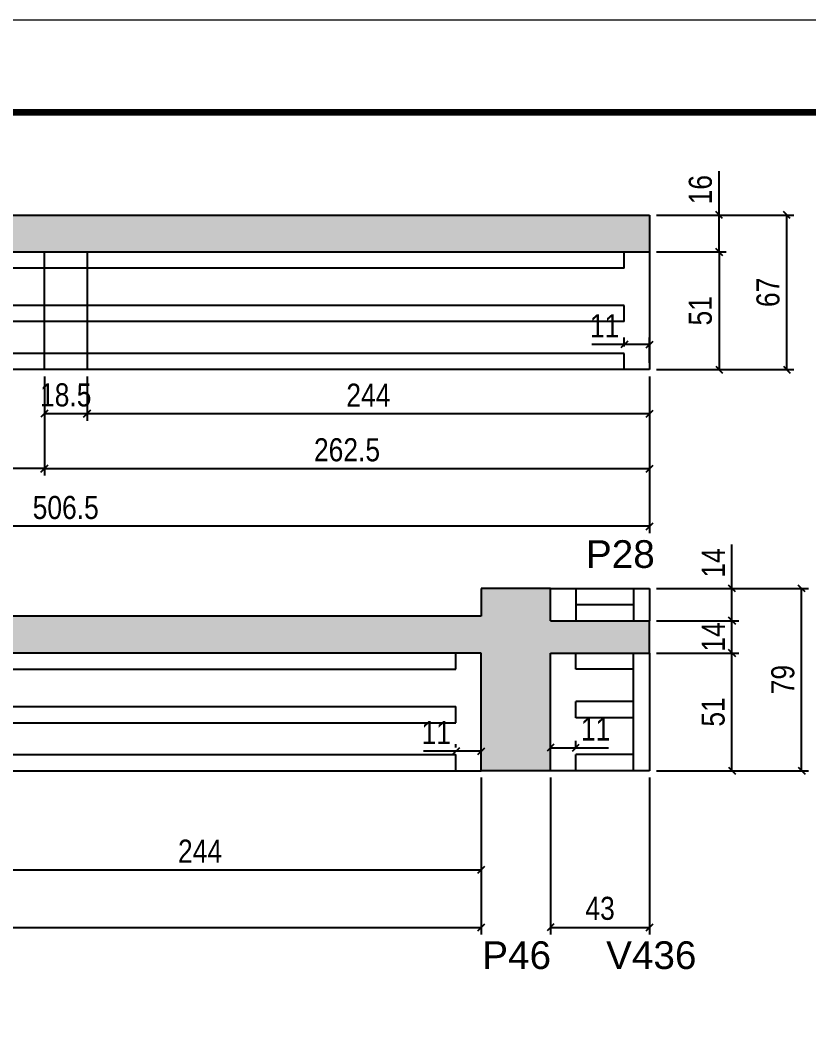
# Model space of a CAD drawing. Extents: x 3309 to 9563, y -2522 to 14608.
# Drawn here: x 5722.3 to 6064.4, y 10727.8 to 11162.1 of the extents above; entities that cross this region are included whole.
import ezdxf

# ---------------------------------------------------------------- set-up
doc = ezdxf.new("R2010")
doc.units = 0
doc.linetypes.add('DASHED', pattern=[0.75, 0.5, -0.25])
for name, color, linetype in [('5', 5, 'Continuous'), ('COTA', 241, 'Continuous'), ('Painéis', 200, 'Continuous'), ('SARR_2.2x7', 40, 'Continuous'), ('SARR_EDITAR', 141, 'Continuous')]:
    doc.layers.add(name, color=color, linetype=linetype)
doc.layers.add('Folhas', color=255, linetype='Continuous', lineweight=9)
doc.layers.add('SARRAFO DE PRESSAO', color=251, linetype='DASHED', lineweight=9)
doc.styles.add('COTA TECNICA', font='techl___.ttf', dxfattribs={"height": 10})
doc.styles.get("Standard").update_dxf_attribs({"font": 'arial.ttf'})
doc.dimstyles.new('PAINEL', dxfattribs={"dimtxt": 10, "dimasz": 3, "dimexe": 3, "dimexo": 3, "dimgap": 3, "dimtad": 1, "dimdec": 1, "dimzin": 12, "dimdsep": 46, "dimtxsty": 'COTA TECNICA', "dimblk1": 'OBLIQUE', "dimblk2": 'OBLIQUE', "dimsah": 1, "dimcen": 0.9, "dimclrd": 4, "dimclre": 4, "dimclrt": 240, "dimadec": 1, "dimazin": 3, "dimtfac": 1, "dimtdec": 1, "dimtmove": 0, "dimatfit": 3, "dimfxl": 1, "dimtolj": 1, "dimtzin": 12, "dimarcsym": 0})

# ---------------------------------------------------------------- blocks, each defined once
blk = doc.blocks.new('9999999999')
at = {"layer": 'Folhas'}
blk.add_lwpolyline([(98138.98, 34190.21), (99623.98, 34190.21), (99623.98, 35240.21), (98138.98, 35240.21)], close=True, dxfattribs=at)
at = {"layer": 'Folhas', "color": 30, "const_width": 3}
blk.add_lwpolyline([(98213.98, 34230.21), (99583.98, 34230.21), (99583.98, 35200.21), (98213.98, 35200.21)], close=True, dxfattribs=at)
blk = doc.blocks.new('_Oblique')
at = {"color": 0, "linetype": 'ByBlock', "lineweight": -2}
blk.add_line((-0.5, -0.5), (0.5, 0.5), dxfattribs=at)
blk = doc.blocks.new('*D368')
at = {"layer": 'COTA', "color": 4, "lineweight": -2, "transparency": 16777216}
for p, q in [((5488.82, 11007.59), (5488.82, 10939.65)), ((5995.32, 11007.59), (5995.32, 10939.65)), ((5995.32, 10942.65), (5488.82, 10942.65))]:
    blk.add_line(p, q, dxfattribs=at)
at = {"layer": 'Defpoints', "color": 0, "transparency": 16777216}
for p in [(5488.82, 11010.59), (5995.32, 11010.59), (5488.82, 10942.65)]:
    blk.add_point(p, dxfattribs=at)
at = {"layer": 'COTA', "color": 4, "lineweight": -2, "transparency": 16777216, "xscale": 3, "yscale": 3, "zscale": 3, "rotation": 180}
blk.add_blockref('_Oblique', (5488.82, 10942.65), dxfattribs=at)
at = {"layer": 'COTA', "color": 4, "lineweight": -2, "transparency": 16777216, "xscale": 3, "yscale": 3, "zscale": 3}
blk.add_blockref('_Oblique', (5995.32, 10942.65), dxfattribs=at)
at = {"layer": 'COTA', "color": 240, "transparency": 16777216, "insert": (5742.07, 10950.75), "char_height": 10, "attachment_point": 5, "style": 'COTA TECNICA'}
blk.add_mtext('\\A1;506.5', dxfattribs=at)
blk = doc.blocks.new('*D369')
at = {"layer": 'COTA', "color": 4, "lineweight": -2, "transparency": 16777216}
for p, q in [((5751.32, 11007.59), (5751.32, 10988.44)), ((5995.32, 11007.59), (5995.32, 10988.44)), ((5995.32, 10991.44), (5751.32, 10991.44))]:
    blk.add_line(p, q, dxfattribs=at)
at = {"layer": 'Defpoints', "color": 0, "transparency": 16777216}
for p in [(5751.32, 11010.59), (5995.32, 11010.59), (5751.32, 10991.44)]:
    blk.add_point(p, dxfattribs=at)
at = {"layer": 'COTA', "color": 4, "lineweight": -2, "transparency": 16777216, "xscale": 3, "yscale": 3, "zscale": 3, "rotation": 180}
blk.add_blockref('_Oblique', (5751.32, 10991.44), dxfattribs=at)
at = {"layer": 'COTA', "color": 4, "lineweight": -2, "transparency": 16777216, "xscale": 3, "yscale": 3, "zscale": 3}
blk.add_blockref('_Oblique', (5995.32, 10991.44), dxfattribs=at)
at = {"layer": 'COTA', "color": 240, "transparency": 16777216, "insert": (5873.32, 10999.52), "char_height": 10, "attachment_point": 5, "style": 'COTA TECNICA'}
blk.add_mtext('\\A1;244', dxfattribs=at)
blk = doc.blocks.new('*D364')
at = {"layer": 'COTA', "color": 4, "lineweight": -2, "transparency": 16777216}
for p, q in [((5488.82, 11007.59), (5488.82, 10964.66)), ((5732.82, 11007.59), (5732.82, 10964.66)), ((5732.82, 10967.66), (5488.82, 10967.66))]:
    blk.add_line(p, q, dxfattribs=at)
at = {"layer": 'Defpoints', "color": 0, "transparency": 16777216}
for p in [(5488.82, 11010.59), (5732.82, 11010.59), (5488.82, 10967.66)]:
    blk.add_point(p, dxfattribs=at)
at = {"layer": 'COTA', "color": 4, "lineweight": -2, "transparency": 16777216, "xscale": 3, "yscale": 3, "zscale": 3, "rotation": 180}
blk.add_blockref('_Oblique', (5488.82, 10967.66), dxfattribs=at)
at = {"layer": 'COTA', "color": 4, "lineweight": -2, "transparency": 16777216, "xscale": 3, "yscale": 3, "zscale": 3}
blk.add_blockref('_Oblique', (5732.82, 10967.66), dxfattribs=at)
at = {"layer": 'COTA', "color": 240, "transparency": 16777216, "insert": (5610.82, 10975.73), "char_height": 10, "attachment_point": 5, "style": 'COTA TECNICA'}
blk.add_mtext('\\A1;244', dxfattribs=at)
blk = doc.blocks.new('*D370')
at = {"layer": 'COTA', "color": 4, "lineweight": -2, "transparency": 16777216}
for p, q in [((5732.82, 11007.59), (5732.82, 10988.44)), ((5751.32, 11007.59), (5751.32, 10988.44)), ((5751.32, 10991.44), (5732.82, 10991.44))]:
    blk.add_line(p, q, dxfattribs=at)
at = {"layer": 'Defpoints', "color": 0, "transparency": 16777216}
for p in [(5732.82, 11010.59), (5751.32, 11010.59), (5732.82, 10991.44)]:
    blk.add_point(p, dxfattribs=at)
at = {"layer": 'COTA', "color": 4, "lineweight": -2, "transparency": 16777216, "xscale": 3, "yscale": 3, "zscale": 3, "rotation": 180}
blk.add_blockref('_Oblique', (5732.82, 10991.44), dxfattribs=at)
at = {"layer": 'COTA', "color": 4, "lineweight": -2, "transparency": 16777216, "xscale": 3, "yscale": 3, "zscale": 3}
blk.add_blockref('_Oblique', (5751.32, 10991.44), dxfattribs=at)
at = {"layer": 'COTA', "color": 240, "transparency": 16777216, "insert": (5742.07, 10999.57), "char_height": 10, "attachment_point": 5, "style": 'COTA TECNICA'}
blk.add_mtext('\\A1;18.5', dxfattribs=at)
blk = doc.blocks.new('*D371')
at = {"layer": 'COTA', "color": 4, "lineweight": -2, "transparency": 16777216}
for p, q in [((5998.32, 11061.59), (6028.47, 11061.59)), ((6025.47, 11061.59), (6025.47, 11010.59)), ((5998.32, 11010.59), (6028.47, 11010.59))]:
    blk.add_line(p, q, dxfattribs=at)
at = {"layer": 'Defpoints', "color": 0, "transparency": 16777216}
for p in [(5995.32, 11061.59), (5995.32, 11010.59), (6025.47, 11010.59)]:
    blk.add_point(p, dxfattribs=at)
at = {"layer": 'COTA', "color": 4, "lineweight": -2, "transparency": 16777216, "xscale": 3, "yscale": 3, "zscale": 3}
for p, rotation in [((6025.47, 11061.59), 90), ((6025.47, 11010.59), 270)]:
    blk.add_blockref('_Oblique', p, dxfattribs=dict(at, rotation=rotation))
at = {"layer": 'COTA', "color": 240, "transparency": 16777216, "insert": (6017.36, 11036.09), "char_height": 10, "attachment_point": 5, "rotation": 90, "style": 'COTA TECNICA'}
blk.add_mtext('\\A1;51', dxfattribs=at)
blk = doc.blocks.new('*D372')
at = {"layer": 'COTA', "color": 4, "lineweight": -2, "transparency": 16777216}
for p, q in [((6025.47, 11077.59), (6025.47, 11096.6)), ((5998.32, 11077.59), (6028.47, 11077.59)), ((6025.47, 11061.59), (6025.47, 11077.59)), ((5998.32, 11061.59), (6028.47, 11061.59))]:
    blk.add_line(p, q, dxfattribs=at)
at = {"layer": 'Defpoints', "color": 0, "transparency": 16777216}
for p in [(5995.32, 11077.59), (6025.47, 11077.59), (5995.32, 11061.59)]:
    blk.add_point(p, dxfattribs=at)
at = {"layer": 'COTA', "color": 4, "lineweight": -2, "transparency": 16777216, "xscale": 3, "yscale": 3, "zscale": 3}
for p, rotation in [((6025.47, 11077.59), 90), ((6025.47, 11061.59), 270)]:
    blk.add_blockref('_Oblique', p, dxfattribs=dict(at, rotation=rotation))
at = {"layer": 'COTA', "color": 240, "transparency": 16777216, "insert": (6017.37, 11088.59), "char_height": 10, "attachment_point": 5, "rotation": 90, "style": 'COTA TECNICA'}
blk.add_mtext('\\A1;16', dxfattribs=at)
blk = doc.blocks.new('*D373')
at = {"layer": 'COTA', "color": 4, "lineweight": -2, "transparency": 16777216}
for p, q in [((5998.32, 11077.59), (6057.8, 11077.59)), ((6054.8, 11010.59), (6054.8, 11077.59)), ((5998.32, 11010.59), (6057.8, 11010.59))]:
    blk.add_line(p, q, dxfattribs=at)
at = {"layer": 'Defpoints', "color": 0, "transparency": 16777216}
for p in [(5995.32, 11077.59), (6054.8, 11077.59), (5995.32, 11010.59)]:
    blk.add_point(p, dxfattribs=at)
at = {"layer": 'COTA', "color": 4, "lineweight": -2, "transparency": 16777216, "xscale": 3, "yscale": 3, "zscale": 3}
for p, rotation in [((6054.8, 11077.59), 90), ((6054.8, 11010.59), 270)]:
    blk.add_blockref('_Oblique', p, dxfattribs=dict(at, rotation=rotation))
at = {"layer": 'COTA', "color": 240, "transparency": 16777216, "insert": (6046.7, 11044.09), "char_height": 10, "attachment_point": 5, "rotation": 90, "style": 'COTA TECNICA'}
blk.add_mtext('\\A1;67', dxfattribs=at)
blk = doc.blocks.new('*D374')
at = {"layer": 'COTA', "color": 4, "lineweight": -2, "transparency": 16777216}
for p, q in [((5732.82, 11007.59), (5732.82, 10964.66)), ((5995.32, 11007.59), (5995.32, 10964.66)), ((5732.82, 10967.66), (5995.32, 10967.66))]:
    blk.add_line(p, q, dxfattribs=at)
at = {"layer": 'Defpoints', "color": 0, "transparency": 16777216}
for p in [(5732.82, 11010.59), (5995.32, 11010.59), (5995.32, 10967.66)]:
    blk.add_point(p, dxfattribs=at)
at = {"layer": 'COTA', "color": 4, "lineweight": -2, "transparency": 16777216, "xscale": 3, "yscale": 3, "zscale": 3, "rotation": 180}
blk.add_blockref('_Oblique', (5732.82, 10967.66), dxfattribs=at)
at = {"layer": 'COTA', "color": 4, "lineweight": -2, "transparency": 16777216, "xscale": 3, "yscale": 3, "zscale": 3}
blk.add_blockref('_Oblique', (5995.32, 10967.66), dxfattribs=at)
at = {"layer": 'COTA', "color": 240, "transparency": 16777216, "insert": (5864.07, 10975.77), "char_height": 10, "attachment_point": 5, "style": 'COTA TECNICA'}
blk.add_mtext('\\A1;262.5', dxfattribs=at)
blk = doc.blocks.new('*D376')
at = {"layer": 'COTA', "color": 4, "lineweight": -2, "transparency": 16777216}
for p, q in [((5984.32, 11020.59), (5984.32, 11024.49)), ((5995.32, 11013.59), (5995.32, 11024.49)), ((5984.32, 11021.49), (5970.23, 11021.49)), ((5995.32, 11021.49), (5984.32, 11021.49))]:
    blk.add_line(p, q, dxfattribs=at)
at = {"layer": 'Defpoints', "color": 0, "transparency": 16777216}
for p in [(5984.32, 11021.49), (5984.32, 11017.59), (5995.32, 11010.59)]:
    blk.add_point(p, dxfattribs=at)
at = {"layer": 'COTA', "color": 4, "lineweight": -2, "transparency": 16777216, "xscale": 3, "yscale": 3, "zscale": 3, "rotation": 180}
blk.add_blockref('_Oblique', (5984.32, 11021.49), dxfattribs=at)
at = {"layer": 'COTA', "color": 4, "lineweight": -2, "transparency": 16777216, "xscale": 3, "yscale": 3, "zscale": 3}
blk.add_blockref('_Oblique', (5995.32, 11021.49), dxfattribs=at)
at = {"layer": 'COTA', "color": 240, "transparency": 16777216, "insert": (5975.77, 11029.55), "char_height": 10, "attachment_point": 5, "style": 'COTA TECNICA'}
blk.add_mtext('\\A1;11', dxfattribs=at)
blk = doc.blocks.new('*D382')
at = {"layer": 'COTA', "color": 4, "lineweight": -2, "transparency": 16777216}
for p, q in [((5952.32, 10833.7), (5952.32, 10765.76)), ((5995.32, 10833.7), (5995.32, 10765.76)), ((5952.32, 10768.76), (5995.32, 10768.76))]:
    blk.add_line(p, q, dxfattribs=at)
at = {"layer": 'Defpoints', "color": 0, "transparency": 16777216}
for p in [(5952.32, 10836.7), (5995.32, 10836.7), (5995.32, 10768.76)]:
    blk.add_point(p, dxfattribs=at)
at = {"layer": 'COTA', "color": 4, "lineweight": -2, "transparency": 16777216, "xscale": 3, "yscale": 3, "zscale": 3, "rotation": 180}
blk.add_blockref('_Oblique', (5952.32, 10768.76), dxfattribs=at)
at = {"layer": 'COTA', "color": 4, "lineweight": -2, "transparency": 16777216, "xscale": 3, "yscale": 3, "zscale": 3}
blk.add_blockref('_Oblique', (5995.32, 10768.76), dxfattribs=at)
at = {"layer": 'COTA', "color": 240, "transparency": 16777216, "insert": (5973.82, 10776.98), "char_height": 10, "attachment_point": 5, "style": 'COTA TECNICA'}
blk.add_mtext('\\A1;43', dxfattribs=at)
blk = doc.blocks.new('*D383')
at = {"layer": 'COTA', "color": 4, "lineweight": -2, "transparency": 16777216}
for p, q in [((5415.82, 10833.7), (5415.82, 10765.76)), ((5922.32, 10833.7), (5922.32, 10765.76)), ((5415.82, 10768.76), (5922.32, 10768.76))]:
    blk.add_line(p, q, dxfattribs=at)
at = {"layer": 'Defpoints', "color": 0, "transparency": 16777216}
for p in [(5415.82, 10836.7), (5922.32, 10836.7), (5922.32, 10768.76)]:
    blk.add_point(p, dxfattribs=at)
at = {"layer": 'COTA', "color": 4, "lineweight": -2, "transparency": 16777216, "xscale": 3, "yscale": 3, "zscale": 3, "rotation": 180}
blk.add_blockref('_Oblique', (5415.82, 10768.76), dxfattribs=at)
at = {"layer": 'COTA', "color": 4, "lineweight": -2, "transparency": 16777216, "xscale": 3, "yscale": 3, "zscale": 3}
blk.add_blockref('_Oblique', (5922.32, 10768.76), dxfattribs=at)
at = {"layer": 'COTA', "color": 240, "transparency": 16777216, "insert": (5669.07, 10776.87), "char_height": 10, "attachment_point": 5, "style": 'COTA TECNICA'}
blk.add_mtext('\\A1;506.5', dxfattribs=at)
blk = doc.blocks.new('*D365')
at = {"layer": 'COTA', "color": 4, "lineweight": -2, "transparency": 16777216}
for p, q in [((5678.32, 10833.7), (5678.32, 10790.77)), ((5922.32, 10833.7), (5922.32, 10790.77)), ((5678.32, 10793.77), (5922.32, 10793.77))]:
    blk.add_line(p, q, dxfattribs=at)
at = {"layer": 'Defpoints', "color": 0, "transparency": 16777216}
for p in [(5678.32, 10836.7), (5922.32, 10836.7), (5922.32, 10793.77)]:
    blk.add_point(p, dxfattribs=at)
at = {"layer": 'COTA', "color": 4, "lineweight": -2, "transparency": 16777216, "xscale": 3, "yscale": 3, "zscale": 3, "rotation": 180}
blk.add_blockref('_Oblique', (5678.32, 10793.77), dxfattribs=at)
at = {"layer": 'COTA', "color": 4, "lineweight": -2, "transparency": 16777216, "xscale": 3, "yscale": 3, "zscale": 3}
blk.add_blockref('_Oblique', (5922.32, 10793.77), dxfattribs=at)
at = {"layer": 'COTA', "color": 240, "transparency": 16777216, "insert": (5800.32, 10801.84), "char_height": 10, "attachment_point": 5, "style": 'COTA TECNICA'}
blk.add_mtext('\\A1;244', dxfattribs=at)
blk = doc.blocks.new('*D390')
at = {"layer": 'COTA', "color": 4, "lineweight": -2, "transparency": 16777216}
for p, q in [((5911.32, 10846.7), (5911.32, 10848.17)), ((5922.32, 10846.7), (5922.32, 10848.17)), ((5911.32, 10845.17), (5897.23, 10845.17)), ((5922.32, 10845.17), (5911.32, 10845.17))]:
    blk.add_line(p, q, dxfattribs=at)
at = {"layer": 'Defpoints', "color": 0, "transparency": 16777216}
for p in [(5911.32, 10845.17), (5911.32, 10843.7), (5922.32, 10843.7)]:
    blk.add_point(p, dxfattribs=at)
at = {"layer": 'COTA', "color": 4, "lineweight": -2, "transparency": 16777216, "xscale": 3, "yscale": 3, "zscale": 3, "rotation": 180}
blk.add_blockref('_Oblique', (5911.32, 10845.17), dxfattribs=at)
at = {"layer": 'COTA', "color": 4, "lineweight": -2, "transparency": 16777216, "xscale": 3, "yscale": 3, "zscale": 3}
blk.add_blockref('_Oblique', (5922.32, 10845.17), dxfattribs=at)
at = {"layer": 'COTA', "color": 240, "transparency": 16777216, "insert": (5902.77, 10853.23), "char_height": 10, "attachment_point": 5, "style": 'COTA TECNICA'}
blk.add_mtext('\\A1;11', dxfattribs=at)
blk = doc.blocks.new('*D392')
at = {"layer": 'COTA', "color": 4, "lineweight": -2, "transparency": 16777216}
for p, q in [((5998.32, 10887.7), (6034.02, 10887.7)), ((6031.02, 10836.7), (6031.02, 10887.7)), ((5998.32, 10836.7), (6034.02, 10836.7))]:
    blk.add_line(p, q, dxfattribs=at)
at = {"layer": 'Defpoints', "color": 0, "transparency": 16777216}
for p in [(5995.32, 10887.7), (6031.02, 10887.7), (5995.32, 10836.7)]:
    blk.add_point(p, dxfattribs=at)
at = {"layer": 'COTA', "color": 4, "lineweight": -2, "transparency": 16777216, "xscale": 3, "yscale": 3, "zscale": 3}
for p, rotation in [((6031.02, 10887.7), 90), ((6031.02, 10836.7), 270)]:
    blk.add_blockref('_Oblique', p, dxfattribs=dict(at, rotation=rotation))
at = {"layer": 'COTA', "color": 240, "transparency": 16777216, "insert": (6022.91, 10862.2), "char_height": 10, "attachment_point": 5, "rotation": 90, "style": 'COTA TECNICA'}
blk.add_mtext('\\A1;51', dxfattribs=at)
blk = doc.blocks.new('*D393')
at = {"layer": 'COTA', "color": 4, "lineweight": -2, "transparency": 16777216}
for p, q in [((5998.32, 10901.7), (6034.02, 10901.7)), ((6031.02, 10887.7), (6031.02, 10901.7)), ((5998.32, 10887.7), (6034.02, 10887.7))]:
    blk.add_line(p, q, dxfattribs=at)
at = {"layer": 'Defpoints', "color": 0, "transparency": 16777216}
for p in [(5995.32, 10901.7), (6031.02, 10901.7), (5995.32, 10887.7)]:
    blk.add_point(p, dxfattribs=at)
at = {"layer": 'COTA', "color": 4, "lineweight": -2, "transparency": 16777216, "xscale": 3, "yscale": 3, "zscale": 3}
for p, rotation in [((6031.02, 10901.7), 90), ((6031.02, 10887.7), 270)]:
    blk.add_blockref('_Oblique', p, dxfattribs=dict(at, rotation=rotation))
at = {"layer": 'COTA', "color": 240, "transparency": 16777216, "insert": (6022.95, 10894.7), "char_height": 10, "attachment_point": 5, "rotation": 90, "style": 'COTA TECNICA'}
blk.add_mtext('\\A1;14', dxfattribs=at)
blk = doc.blocks.new('*D394')
at = {"layer": 'COTA', "color": 4, "lineweight": -2, "transparency": 16777216}
for p, q in [((6031.02, 10915.7), (6031.02, 10934.82)), ((5998.32, 10915.7), (6034.02, 10915.7)), ((6031.02, 10901.7), (6031.02, 10915.7)), ((5998.32, 10901.7), (6034.02, 10901.7))]:
    blk.add_line(p, q, dxfattribs=at)
at = {"layer": 'Defpoints', "color": 0, "transparency": 16777216}
for p in [(5995.32, 10915.7), (6031.02, 10915.7), (5995.32, 10901.7)]:
    blk.add_point(p, dxfattribs=at)
at = {"layer": 'COTA', "color": 4, "lineweight": -2, "transparency": 16777216, "xscale": 3, "yscale": 3, "zscale": 3}
for p, rotation in [((6031.02, 10915.7), 90), ((6031.02, 10901.7), 270)]:
    blk.add_blockref('_Oblique', p, dxfattribs=dict(at, rotation=rotation))
at = {"layer": 'COTA', "color": 240, "transparency": 16777216, "insert": (6022.95, 10926.76), "char_height": 10, "attachment_point": 5, "rotation": 90, "style": 'COTA TECNICA'}
blk.add_mtext('\\A1;14', dxfattribs=at)
blk = doc.blocks.new('*D395')
at = {"layer": 'COTA', "color": 4, "lineweight": -2, "transparency": 16777216}
for p, q in [((5998.32, 10915.7), (6064.24, 10915.7)), ((6061.24, 10836.7), (6061.24, 10915.7)), ((5998.32, 10836.7), (6064.24, 10836.7))]:
    blk.add_line(p, q, dxfattribs=at)
at = {"layer": 'Defpoints', "color": 0, "transparency": 16777216}
for p in [(5995.32, 10915.7), (6061.24, 10915.7), (5995.32, 10836.7)]:
    blk.add_point(p, dxfattribs=at)
at = {"layer": 'COTA', "color": 4, "lineweight": -2, "transparency": 16777216, "xscale": 3, "yscale": 3, "zscale": 3}
for p, rotation in [((6061.24, 10915.7), 90), ((6061.24, 10836.7), 270)]:
    blk.add_blockref('_Oblique', p, dxfattribs=dict(at, rotation=rotation))
at = {"layer": 'COTA', "color": 240, "transparency": 16777216, "insert": (6053.13, 10876.2), "char_height": 10, "attachment_point": 5, "rotation": 90, "style": 'COTA TECNICA'}
blk.add_mtext('\\A1;79', dxfattribs=at)
blk = doc.blocks.new('*D396')
at = {"layer": 'COTA', "color": 4, "lineweight": -2, "transparency": 16777216}
for p, q in [((5952.32, 10839.7), (5952.32, 10849.68)), ((5952.32, 10846.68), (5963.32, 10846.68)), ((5963.32, 10846.7), (5963.32, 10849.68)), ((5963.32, 10846.68), (5977.41, 10846.68))]:
    blk.add_line(p, q, dxfattribs=at)
at = {"layer": 'Defpoints', "color": 0, "transparency": 16777216}
for p in [(5963.32, 10846.68), (5963.32, 10843.7), (5952.32, 10836.7)]:
    blk.add_point(p, dxfattribs=at)
at = {"layer": 'COTA', "color": 4, "lineweight": -2, "transparency": 16777216, "xscale": 3, "yscale": 3, "zscale": 3, "rotation": 180}
blk.add_blockref('_Oblique', (5952.32, 10846.68), dxfattribs=at)
at = {"layer": 'COTA', "color": 4, "lineweight": -2, "transparency": 16777216, "xscale": 3, "yscale": 3, "zscale": 3}
blk.add_blockref('_Oblique', (5963.32, 10846.68), dxfattribs=at)
at = {"layer": 'COTA', "color": 240, "transparency": 16777216, "insert": (5971.86, 10854.74), "char_height": 10, "attachment_point": 5, "style": 'COTA TECNICA'}
blk.add_mtext('\\A1;11', dxfattribs=at)

msp = doc.modelspace()

# ---------------------------------------------------------------- hatches: boundary and pattern name
at = {"layer": 'COTA'}
h = msp.add_hatch(dxfattribs=at)
h.set_pattern_fill('AR-CONC', color=256, scale=0.03)
h.set_pattern_definition([(50, (1608.0713, 1552.773), (5.46554, -0.4781726), [0.5715, -6.2865]), (355, (1608.071, 1552.773), (-1.0573026, 5.7317054), [0.4572, -5.0292175]), (100.451445, (1608.5267, 1552.7333), (4.4082374, 5.2535326), [0.4857003, -5.3427073]), (46.1842, (1608.071, 1554.297), (8.1323712, -1.26127), [0.85725, -9.42975]), (96.63556, (1608.749, 1554.192), (7.122124, 7.422784), [0.728551, -8.014068]), (351.18415, (1608.071, 1554.297), (7.122124, 7.422784), [0.685799, -7.543792]), (21, (1608.8333, 1553.916), (4.5484317, -3.067956), [0.5715, -6.2865]), (326, (1608.833, 1553.916), (1.854061, 5.525639), [0.4572, -5.0292]), (71.451445, (1609.2123, 1553.6605), (6.4024926, 2.457683), [0.4857003, -5.342698]), (37.5, (1608.0713, 1552.7732), (0.0926581, 2.53665117), [0, -4.96824, 0, -5.1054, 0, -5.04825]), (7.5, (1608.0713, 1552.7732), (2.0045899, 3.00541724), [0, -2.91084, 0, -4.85394, 0, -1.92405]), (327.5, (1606.372, 1552.7732), (4.06771786, -0.1718623), [0, -1.905, 0, -5.9436, 0, -7.8867]), (317.5, (1605.61, 1552.7732), (4.4438754, 0.7627947), [0, -2.4765, 0, -3.94716, 0, -5.6007])])
h.paths.add_polyline_path([(5458.82, 11010.59), (5488.82, 11010.59), (5488.82, 11061.59), (5995.32, 11061.59), (5995.32, 11077.59), (5488.82, 11077.59), (5488.82, 11089.59), (5458.82, 11089.59), (5458.82, 11075.59), (5415.82, 11075.59), (5415.82, 11061.59), (5458.82, 11061.59)])
h = msp.add_hatch(dxfattribs=at)
h.set_pattern_fill('AR-CONC', color=256, scale=0.03)
h.set_pattern_definition([(50, (1608.0713, 1378.8865), (5.46554, -0.4781726), [0.5715, -6.2865]), (355, (1608.071, 1378.8865), (-1.0573026, 5.7317054), [0.4572, -5.0292175]), (100.451445, (1608.5267, 1378.8467), (4.4082374, 5.2535326), [0.4857003, -5.3427073]), (46.1842, (1608.071, 1380.4105), (8.1323712, -1.26127), [0.85725, -9.42975]), (96.63556, (1608.749, 1380.3054), (7.122124, 7.422784), [0.728551, -8.014068]), (351.18415, (1608.071, 1380.4105), (7.122124, 7.422784), [0.685799, -7.543792]), (21, (1608.8333, 1380.0295), (4.5484317, -3.067956), [0.5715, -6.2865]), (326, (1608.833, 1380.0295), (1.854061, 5.525639), [0.4572, -5.0292]), (71.451445, (1609.2123, 1379.774), (6.4024926, 2.457683), [0.4857003, -5.342698]), (37.5, (1608.0713, 1378.8865), (0.0926581, 2.53665117), [0, -4.96824, 0, -5.1054, 0, -5.04825]), (7.5, (1608.0713, 1378.8865), (2.0045899, 3.00541724), [0, -2.91084, 0, -4.85394, 0, -1.92405]), (327.5, (1606.372, 1378.8865), (4.06771786, -0.1718623), [0, -1.905, 0, -5.9436, 0, -7.8867]), (317.5, (1605.61, 1378.8865), (4.4438754, 0.7627947), [0, -2.4765, 0, -3.94716, 0, -5.6007])])
h.paths.add_polyline_path([(5952.32, 10887.7), (5995.32, 10887.7), (5995.32, 10901.7), (5952.32, 10901.7), (5952.32, 10915.7), (5922.32, 10915.7), (5922.32, 10903.7), (5415.82, 10903.7), (5415.82, 10887.7), (5922.32, 10887.7), (5922.32, 10836.7), (5952.32, 10836.7)])

# ---------------------------------------------------------------- linework, layer by layer
for p, q in [((5488.82, 11077.59), (5995.32, 11077.59)), ((5995.32, 11077.59), (5995.32, 11061.59)), ((5952.32, 10915.7), (5922.32, 10915.7)), ((5922.32, 10915.7), (5922.32, 10903.7)), ((5922.32, 10903.7), (5415.82, 10903.7)), ((5995.32, 10887.7), (5995.32, 10901.7)), ((5952.32, 10836.7), (5922.32, 10836.7))]:
    msp.add_line(p, q, dxfattribs=at)
at = {"layer": 'Painéis', "linetype": 'ByBlock'}
for p, q in [((5488.82, 11061.59), (5995.32, 11061.59)), ((5732.82, 11010.59), (5732.82, 11061.59)), ((5751.32, 11061.59), (5751.32, 11010.59)), ((5995.32, 11061.59), (5995.32, 11010.59)), ((5995.32, 11010.59), (5488.82, 11010.59)), ((5952.32, 10901.7), (5952.32, 10915.7)), ((5952.32, 10915.7), (5995.32, 10915.7)), ((5995.32, 10915.7), (5995.32, 10901.7)), ((5952.32, 10901.7), (5995.32, 10901.7)), ((5922.32, 10887.7), (5415.82, 10887.7)), ((5922.32, 10836.7), (5922.32, 10887.7)), ((5952.32, 10836.7), (5952.32, 10887.7)), ((5952.32, 10887.7), (5995.32, 10887.7)), ((5995.32, 10887.7), (5995.32, 10836.7)), ((5415.82, 10836.7), (5922.32, 10836.7)), ((5995.32, 10836.7), (5952.32, 10836.7))]:
    msp.add_line(p, q, dxfattribs=at)
at = {"layer": 'SARR_2.2x7', "linetype": 'Continuous'}
for p, q in [((5984.32, 11054.59), (5984.32, 11061.59)), ((5732.82, 11054.59), (5499.82, 11054.59)), ((5984.32, 11054.59), (5732.82, 11054.59)), ((5732.82, 11038.42), (5499.82, 11038.42)), ((5984.32, 11038.42), (5732.82, 11038.42)), ((5984.32, 11031.42), (5984.32, 11038.42)), ((5732.82, 11031.42), (5499.82, 11031.42)), ((5984.32, 11031.42), (5732.82, 11031.42)), ((5732.82, 11017.59), (5499.82, 11017.59)), ((5984.32, 11017.59), (5732.82, 11017.59)), ((5984.32, 11010.59), (5984.32, 11017.59)), ((5963.32, 10915.7), (5963.32, 10901.7)), ((5988.32, 10915.7), (5988.32, 10901.7)), ((5911.32, 10880.7), (5911.32, 10887.7)), ((5963.32, 10880.7), (5963.32, 10887.7)), ((5988.32, 10836.7), (5988.32, 10887.7)), ((5678.32, 10880.7), (5911.32, 10880.7)), ((5988.32, 10880.7), (5963.32, 10880.7)), ((5678.32, 10864.53), (5911.32, 10864.53)), ((5911.32, 10857.53), (5911.32, 10864.53)), ((5963.32, 10859.7), (5963.32, 10866.7)), ((5988.32, 10866.7), (5963.32, 10866.7)), ((5988.32, 10859.7), (5963.32, 10859.7)), ((5678.32, 10857.53), (5911.32, 10857.53)), ((5678.32, 10843.7), (5911.32, 10843.7)), ((5911.32, 10836.7), (5911.32, 10843.7)), ((5988.32, 10843.7), (5963.32, 10843.7)), ((5963.32, 10836.7), (5963.32, 10843.7))]:
    msp.add_line(p, q, dxfattribs=at)
at = {"layer": 'SARR_EDITAR', "linetype": 'ByBlock'}
msp.add_line((5963.32, 10908.7), (5988.32, 10908.7), dxfattribs=at)

# ---------------------------------------------------------------- block references
at = {"layer": 'SARRAFO DE PRESSAO', "color": 6, "linetype": 'ByBlock'}
msp.add_blockref('9999999999', (-93231.11, -24078.07), dxfattribs=at)

# ---------------------------------------------------------------- texts
at = {"layer": '5', "linetype": 'Continuous'}
for s, rotation, p in [('P28', 0, (5967.71, 10924.63)), ('P46', 360, (5922.72, 10750.75)), ('V436', 0, (5976.45, 10750.75))]:
    msp.add_text(s, height=12, rotation=rotation, dxfattribs=at).set_placement(p)

# ---------------------------------------------------------------- dimensions: what is measured, and where the dimension line sits
at = {"layer": 'COTA'}
for base, p1, p2, angle, picture, middle in [((6025.47, 11077.59), (5995.32, 11061.59), (5995.32, 11077.59), 90, '*D372', (6017.37, 11088.59)), ((6054.8, 11077.59), (5995.32, 11010.59), (5995.32, 11077.59), 90, '*D373', (6046.7, 11044.09)), ((6025.47, 11010.59), (5995.32, 11061.59), (5995.32, 11010.59), 90, '*D371', (6017.36, 11036.09)), ((5751.32, 10991.44), (5995.32, 11010.59), (5751.32, 11010.59), 180, '*D369', (5873.32, 10999.52)), ((6031.02, 10915.7), (5995.32, 10901.7), (5995.32, 10915.7), 90, '*D394', (6022.95, 10926.76)), ((6061.24, 10915.7), (5995.32, 10836.7), (5995.32, 10915.7), 90, '*D395', (6053.13, 10876.2)), ((6031.02, 10887.7), (5995.32, 10836.7), (5995.32, 10887.7), 90, '*D392', (6022.91, 10862.2)), ((5911.32, 10845.17), (5922.32, 10843.7), (5911.32, 10843.7), 180, '*D390', (5902.77, 10853.23)), ((5963.32, 10846.68), (5952.32, 10836.7), (5963.32, 10843.7), 180, '*D396', (5971.86, 10854.74)), ((5922.32, 10768.76), (5415.82, 10836.7), (5922.32, 10836.7), 180, '*D383', (5669.07, 10776.87))]:
    dim = msp.add_linear_dim(base=base, p1=p1, p2=p2, angle=angle, dimstyle='PAINEL', dxfattribs=at)
    dim.commit()
    dim.dimension.update_dxf_attribs({"geometry": picture, "text_midpoint": middle})
for base, p1, p2, picture, middle in [((5984.32, 11021.49), (5995.32, 11010.59), (5984.32, 11017.59), '*D376', (5975.77, 11029.55)), ((5488.82, 10942.65), (5995.32, 11010.59), (5488.82, 11010.59), '*D368', (5742.07, 10950.75)), ((5995.32, 10967.66), (5732.82, 11010.59), (5995.32, 11010.59), '*D374', (5864.07, 10975.77)), ((5995.32, 10768.76), (5952.32, 10836.7), (5995.32, 10836.7), '*D382', (5973.82, 10776.98))]:
    dim = msp.add_linear_dim(base=base, p1=p1, p2=p2, dimstyle='PAINEL', dxfattribs=at)
    dim.commit()
    dim.dimension.update_dxf_attribs({"geometry": picture, "text_midpoint": middle})
dim = msp.add_linear_dim(base=(5488.82, 10967.66), p1=(5732.82, 11010.59), p2=(5488.82, 11010.59), angle=180, dimstyle='PAINEL', override={"dimtmove": 1}, dxfattribs=at)
dim.commit()
dim.dimension.update_dxf_attribs({"geometry": '*D364', "text_midpoint": (5610.82, 10975.73)})
for base, p1, p2, angle, picture, middle in [((5732.82, 10991.44), (5751.32, 11010.59), (5732.82, 11010.59), 180, '*D370', (5742.07, 10991.44)), ((6031.02, 10901.7), (5995.32, 10887.7), (5995.32, 10901.7), 90, '*D393', (6031.02, 10894.7))]:
    dim = msp.add_linear_dim(base=base, p1=p1, p2=p2, angle=angle, dimstyle='PAINEL', dxfattribs=at)
    dim.commit()
    dim.dimension.update_dxf_attribs({"geometry": picture, "text_midpoint": middle, "dimtype": 160})
dim = msp.add_linear_dim(base=(5922.32, 10793.77), p1=(5678.32, 10836.7), p2=(5922.32, 10836.7), dimstyle='PAINEL', override={"dimtmove": 1}, dxfattribs=at)
dim.commit()
dim.dimension.update_dxf_attribs({"geometry": '*D365', "text_midpoint": (5800.32, 10801.84)})

doc.saveas('drawing.dxf')
